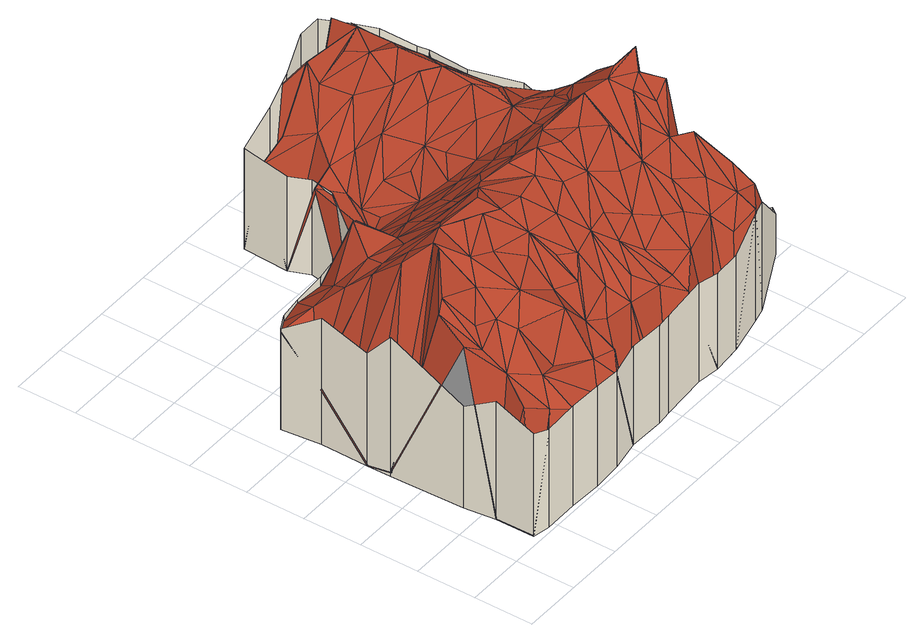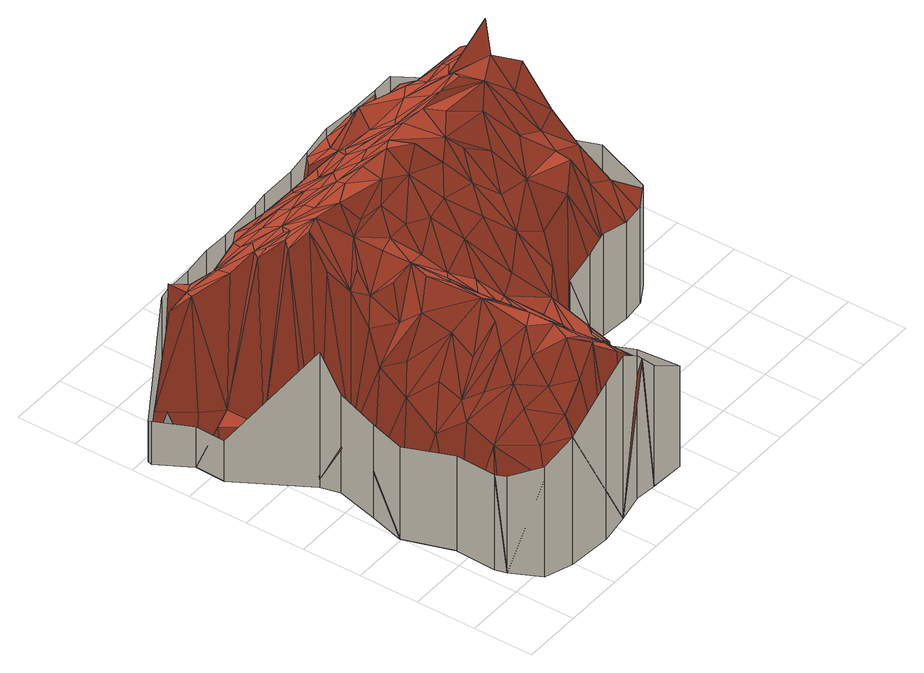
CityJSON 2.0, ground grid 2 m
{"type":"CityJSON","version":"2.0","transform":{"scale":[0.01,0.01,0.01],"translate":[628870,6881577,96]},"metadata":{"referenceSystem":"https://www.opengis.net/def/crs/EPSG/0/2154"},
"CityObjects":{
"building1":{"type":"Building","geometry":[{"type":"MultiSurface","lod":"2","boundaries":[[[0,1,2]],[[1,3,2]],[[4,5,6]],[[7,8,9]],[[10,11,12]],[[13,14,15]],[[16,17,2]],[[18,19,20]],[[21,13,22]],[[23,24,25]],[[26,27,28]],[[29,30,14]],[[31,29,32]],[[33,34,22]],[[34,33,35]],[[34,21,22]],[[36,37,38]],[[39,40,41]],[[42,43,44]],[[45,46,47]],[[23,48,49]],[[50,26,51]],[[52,53,54]],[[55,56,57]],[[58,46,45]],[[59,60,35]],[[61,50,51]],[[62,63,39]],[[64,65,40]],[[66,67,68]],[[66,69,67]],[[70,71,72]],[[73,74,75]],[[76,73,77]],[[42,78,79]],[[80,81,82]],[[81,80,83]],[[84,85,86]],[[85,84,28]],[[87,61,88]],[[89,90,51]],[[90,61,51]],[[91,92,93]],[[92,91,94]],[[33,95,35]],[[69,96,97]],[[96,74,97]],[[98,99,100]],[[101,102,103]],[[104,105,106]],[[107,91,93]],[[108,92,100]],[[108,109,110]],[[111,112,57]],[[113,114,115]],[[96,114,113]],[[116,117,0]],[[117,116,118]],[[1,117,119]],[[117,1,0]],[[120,121,122]],[[121,120,123]],[[25,24,124]],[[24,125,124]],[[5,116,0]],[[116,5,15]],[[17,5,2]],[[5,0,2]],[[126,5,17]],[[5,126,6]],[[7,127,3]],[[127,7,9]],[[128,129,130]],[[129,128,131]],[[129,132,133]],[[132,129,131]],[[19,134,124]],[[134,25,124]],[[135,136,11]],[[136,135,137]],[[138,139,140]],[[139,138,141]],[[10,139,142]],[[139,10,140]],[[143,13,4]],[[13,143,22]],[[5,13,15]],[[13,5,4]],[[144,143,4]],[[144,4,6]],[[143,33,22]],[[33,143,145]],[[146,72,130]],[[146,129,133]],[[129,146,130]],[[72,71,130]],[[71,128,130]],[[147,1,119]],[[148,147,119]],[[147,148,149]],[[7,147,149]],[[147,7,3]],[[147,3,1]],[[3,16,2]],[[127,16,3]],[[8,47,9]],[[47,127,9]],[[47,8,132]],[[10,18,140]],[[138,18,20]],[[18,138,140]],[[18,10,12]],[[116,30,118]],[[30,116,15]],[[14,30,15]],[[150,10,142]],[[150,142,151]],[[150,135,11]],[[10,150,11]],[[150,152,135]],[[152,150,151]],[[144,153,143]],[[143,153,145]],[[126,153,6]],[[153,126,154]],[[153,144,6]],[[155,156,82]],[[156,155,44]],[[55,157,158]],[[157,55,159]],[[160,80,161]],[[80,160,162]],[[80,156,163]],[[161,80,163]],[[156,80,82]],[[128,45,131]],[[45,47,132]],[[45,132,131]],[[45,71,120]],[[71,45,128]],[[152,31,135]],[[31,164,137]],[[135,31,137]],[[27,165,166]],[[166,165,167]],[[165,27,168]],[[169,36,38]],[[36,169,170]],[[169,171,170]],[[21,29,13]],[[13,29,14]],[[29,152,151]],[[30,29,151]],[[29,31,152]],[[43,156,44]],[[43,172,156]],[[172,43,173]],[[37,169,38]],[[172,37,156]],[[156,37,163]],[[37,172,173]],[[37,174,163]],[[174,37,36]],[[174,161,163]],[[174,160,161]],[[175,36,170]],[[175,174,36]],[[174,175,160]],[[62,39,41]],[[62,176,177]],[[176,62,41]],[[178,179,75]],[[55,112,159]],[[112,55,57]],[[47,46,127]],[[46,16,127]],[[125,180,181]],[[24,180,125]],[[134,48,25]],[[48,23,25]],[[48,18,12]],[[18,48,19]],[[48,134,19]],[[182,48,12]],[[183,34,184]],[[34,183,21]],[[183,31,32]],[[31,183,164]],[[164,183,185]],[[183,29,21]],[[29,183,32]],[[186,187,188]],[[187,186,184]],[[187,34,35]],[[60,187,35]],[[34,187,184]],[[26,50,27]],[[27,50,168]],[[189,153,154]],[[189,94,153]],[[175,190,41]],[[190,176,41]],[[176,190,177]],[[190,191,177]],[[191,190,192]],[[69,146,133]],[[67,69,133]],[[120,76,123]],[[71,76,120]],[[157,193,194]],[[193,157,159]],[[58,120,122]],[[58,45,120]],[[58,126,17]],[[46,58,16]],[[16,58,17]],[[121,58,122]],[[58,189,154]],[[126,58,154]],[[189,58,121]],[[195,180,24]],[[23,195,24]],[[196,182,12]],[[11,196,12]],[[136,196,11]],[[197,196,136]],[[196,197,49]],[[48,196,49]],[[196,48,182]],[[190,104,106]],[[104,175,170]],[[171,104,170]],[[104,190,175]],[[187,198,188]],[[198,187,60]],[[191,198,60]],[[198,191,192]],[[199,198,167]],[[200,198,201]],[[198,200,167]],[[202,198,199]],[[198,202,188]],[[59,191,60]],[[191,59,177]],[[65,80,162]],[[80,65,83]],[[56,65,57]],[[65,56,83]],[[175,65,160]],[[40,65,41]],[[65,175,41]],[[160,65,162]],[[70,76,71]],[[76,70,97]],[[69,70,146]],[[70,69,97]],[[146,70,72]],[[76,203,123]],[[203,76,77]],[[73,76,97]],[[74,73,97]],[[155,78,44]],[[78,42,44]],[[204,78,155]],[[78,204,205]],[[179,206,75]],[[207,206,179]],[[85,166,167]],[[85,200,86]],[[200,85,167]],[[27,85,28]],[[85,27,166]],[[104,84,86]],[[169,84,171]],[[84,104,171]],[[186,208,184]],[[208,183,184]],[[183,208,185]],[[164,208,137]],[[208,164,185]],[[208,209,137]],[[210,136,137]],[[209,210,137]],[[87,211,212]],[[211,87,88]],[[213,87,212]],[[50,87,168]],[[61,87,50]],[[87,165,168]],[[87,213,165]],[[180,90,181]],[[195,90,180]],[[90,214,181]],[[214,90,89]],[[90,215,61]],[[215,90,195]],[[61,215,88]],[[215,23,49]],[[215,195,23]],[[211,215,197]],[[197,215,49]],[[215,211,88]],[[94,91,153]],[[153,91,145]],[[91,216,145]],[[95,62,177]],[[59,95,177]],[[95,59,35]],[[95,33,145]],[[216,95,145]],[[112,109,159]],[[193,109,217]],[[109,193,159]],[[63,218,39]],[[218,64,40]],[[218,40,39]],[[96,178,75]],[[74,96,75]],[[96,113,178]],[[56,219,83]],[[219,81,83]],[[219,55,158]],[[54,219,158]],[[219,56,55]],[[53,219,54]],[[220,155,82]],[[81,220,82]],[[204,220,205]],[[220,204,155]],[[220,52,205]],[[220,219,53]],[[219,220,81]],[[220,53,52]],[[193,101,194]],[[101,221,194]],[[101,193,217]],[[101,207,221]],[[207,101,103]],[[206,222,75]],[[222,73,75]],[[222,207,103]],[[222,206,207]],[[99,222,100]],[[102,222,103]],[[222,102,100]],[[73,222,77]],[[222,99,77]],[[190,105,192]],[[105,190,106]],[[105,198,192]],[[198,105,201]],[[200,105,86]],[[105,104,86]],[[105,200,201]],[[208,186,188]],[[202,208,188]],[[209,208,202]],[[95,107,62]],[[107,63,62]],[[91,107,216]],[[107,95,216]],[[107,218,63]],[[218,107,93]],[[108,218,93]],[[218,108,110]],[[92,108,93]],[[109,108,217]],[[108,101,217]],[[102,108,100]],[[101,108,102]],[[111,218,110]],[[218,111,64]],[[111,109,112]],[[109,111,110]],[[65,111,57]],[[111,65,64]],[[114,96,69]],[[66,114,69]],[[114,66,68]],[[115,114,68]],[[223,189,121]],[[203,223,123]],[[223,121,123]],[[223,203,77]],[[98,223,99]],[[99,223,77]],[[92,223,100]],[[223,98,100]],[[223,92,94]],[[189,223,94]],[[213,224,165]],[[224,213,212]],[[224,197,136]],[[211,224,212]],[[224,211,197]],[[210,224,136]],[[165,224,167]],[[224,199,167]],[[224,202,199]],[[224,209,202]],[[224,210,209]],[[225,68,226,227]],[[68,67,228,226]],[[67,229,230,228]],[[229,231,232,230]],[[231,8,233,232]],[[8,234,235,233]],[[234,236,237,235]],[[236,238,239,237]],[[238,240,241,239]],[[240,242,243,241]],[[242,244,245,243]],[[244,30,246,245]],[[30,247,248,246]],[[247,249,250,248]],[[249,142,251,250]],[[142,141,252,251]],[[141,138,253,252]],[[138,254,255,253]],[[254,19,256,255]],[[19,257,258,256]],[[257,259,260,258]],[[259,261,262,260]],[[261,214,263,262]],[[214,264,265,263]],[[264,51,266,265]],[[51,26,267,266]],[[26,268,269,267]],[[268,270,271,269]],[[270,272,273,271]],[[272,173,274,273]],[[173,43,275,274]],[[43,276,277,275]],[[276,79,278,277]],[[79,205,279,278]],[[205,280,281,279]],[[280,54,282,281]],[[54,158,283,282]],[[158,284,285,283]],[[284,194,286,285]],[[194,221,287,286]],[[221,207,288,287]],[[207,289,290,288]],[[289,291,292,290]],[[291,293,294,292]],[[293,225,227,294]],[[68,67,229,231,8,234,236,238,240,242,244,30,247,249,142,141,138,254,19,257,259,261,214,264,51,26,268,270,272,173,43,276,79,205,280,54,158,284,194,221,207,289,291,293,225]]],"semantics":{"surfaces":[{"type":"RoofSurface"},{"type":"WallSurface"},{"type":"GroundSurface"}],"values":[0,0,0,0,0,0,0,0,0,0,0,0,0,0,0,0,0,0,0,0,0,0,0,0,0,0,0,0,0,0,0,0,0,0,0,0,0,0,0,0,0,0,0,0,0,0,0,0,0,0,0,0,0,0,0,0,0,0,0,0,0,0,0,0,0,0,0,0,0,0,0,0,0,0,0,0,0,0,0,0,0,0,0,0,0,0,0,0,0,0,0,0,0,0,0,0,0,0,0,0,0,0,0,0,0,0,0,0,0,0,0,0,0,0,0,0,0,0,0,0,0,0,0,0,0,0,0,0,0,0,0,0,0,0,0,0,0,0,0,0,0,0,0,0,0,0,0,0,0,0,0,0,0,0,0,0,0,0,0,0,0,0,0,0,0,0,0,0,0,0,0,0,0,0,0,0,0,0,0,0,0,0,0,0,0,0,0,0,0,0,0,0,0,0,0,0,0,0,0,0,0,0,0,0,0,0,0,0,0,0,0,0,0,0,0,0,0,0,0,0,0,0,0,0,0,0,0,0,0,0,0,0,0,0,0,0,0,0,0,0,0,0,0,0,0,0,0,0,0,0,0,0,0,0,0,0,0,0,0,0,0,0,0,0,0,0,0,0,0,0,0,0,0,0,0,0,0,0,0,0,0,0,0,0,0,0,0,0,0,0,0,0,0,0,0,0,0,0,0,0,0,0,0,0,0,0,0,0,0,0,0,0,0,0,0,0,0,0,0,0,0,0,0,0,0,0,0,0,0,0,0,0,0,0,0,0,0,0,0,0,0,0,0,0,0,0,0,0,0,0,0,0,0,0,0,0,0,0,0,0,0,0,0,0,0,0,0,0,0,0,0,0,0,0,0,0,0,0,0,0,0,0,0,0,0,0,0,0,0,0,0,0,0,0,0,0,0,0,0,0,0,1,1,1,1,1,1,1,1,1,1,1,1,1,1,1,1,1,1,1,1,1,1,1,1,1,1,1,1,1,1,1,1,1,1,1,1,1,1,1,1,1,1,1,1,1,2]}}]}
},
"vertices":[
[353,828,643],[248,819,482],[296,734,592],[193,741,548],[531,715,580],[430,730,577],[468,636,658],[98,769,243],[97,593,29],[105,655,257],[784,1267,467],[887,1218,561],[874,1327,558],[570,798,509],[531,895,401],[483,828,468],[273,667,618],[352,650,646],[908,1395,583],[956,1451,29],[840,1434,527],[671,853,453],[640,730,579],[1133,1320,567],[1171,1404,529],[1093,1398,605],[1404,996,29],[1287,931,440],[1370,879,196],[607,947,364],[531,955,29],[686,1043,362],[684,975,366],[719,652,659],[744,742,570],[800,663,648],[1300,528,799],[1377,497,183],[1342,614,173],[942,466,772],[1041,432,731],[1047,524,799],[1477,232,176],[1484,338,29],[1425,303,175],[257,479,795],[268,570,714],[180,532,748],[1031,1308,673],[1093,1233,612],[1320,1060,392],[1351,1156,29],[1270,85,438],[1192,106,394],[1132,53,29],[1014,127,437],[1078,199,500],[1000,218,528],[343,520,777],[891,642,675],[910,712,609],[1273,1133,441],[868,541,774],[856,465,777],[969,343,652],[1063,333,633],[163,93,439],[118,156,29],[120,27,29],[192,173,509],[275,270,606],[284,349,679],[194,286,627],[455,159,581],[365,136,439],[484,81,412],[395,276,630],[511,240,572],[1498,202,175],[1542,213,29],[1198,334,629],[1220,223,522],[1287,315,599],[1111,263,568],[1330,770,252],[1280,834,502],[1231,761,575],[1236,1090,476],[1201,1143,507],[1356,1293,370],[1290,1241,417],[703,445,763],[687,359,677],[777,402,712],[611,429,756],[769,563,738],[286,115,469],[301,212,581],[597,294,615],[600,219,552],[662,267,595],[724,124,439],[690,188,491],[617,130,448],[1204,677,653],[1158,711,624],[1136,650,674],[773,489,799],[754,288,603],[817,234,550],[838,303,607],[920,264,566],[879,188,498],[298,18,382],[244,61,397],[178,16,374],[422,868,580],[331,927,372],[418,945,366],[229,935,373],[327,399,737],[458,452,783],[390,467,798],[416,383,705],[1061,1468,208],[1207,1457,498],[411,564,730],[198,649,637],[193,412,853],[112,353,691],[151,371,716],[108,461,53],[98,511,42],[106,262,619],[1012,1385,680],[805,1153,447],[943,1114,614],[845,1087,513],[789,1438,29],[679,1387,362],[750,1365,429],[674,1445,29],[666,1288,29],[594,661,638],[544,593,699],[642,592,710],[163,239,582],[168,834,448],[151,926,362],[84,887,387],[742,1194,409],[676,1198,369],[707,1109,373],[582,557,745],[515,511,776],[1337,216,500],[1364,360,171],[916,63,380],[1031,44,29],[911,115,420],[1184,452,752],[1233,405,701],[1140,394,690],[1311,428,724],[765,1023,424],[1125,974,591],[1220,886,508],[1121,866,609],[1225,1001,492],[1350,675,59],[1200,528,798],[1233,614,716],[1443,384,171],[1487,440,29],[1244,476,770],[1140,508,798],[1014,574,740],[927,580,737],[408,12,367],[511,18,365],[1246,1372,451],[1298,1426,390],[962,1306,632],[745,881,429],[798,820,498],[801,954,466],[871,879,525],[872,775,548],[954,835,612],[529,439,759],[1070,590,722],[971,646,678],[1032,663,682],[845,112,428],[791,41,29],[1195,1279,506],[980,1227,653],[1041,1174,658],[1012,749,665],[1043,825,673],[1153,811,569],[1091,745,643],[1021,897,671],[508,328,654],[1364,156,432],[1318,97,29],[568,69,396],[616,38,29],[866,952,519],[942,996,601],[992,1062,656],[1110,1134,603],[1066,1083,646],[1149,1067,563],[1346,1329,29],[1162,1216,545],[688,527,779],[780,164,483],[873,387,695],[1159,163,449],[1286,161,453],[740,35,29],[544,153,476],[563,366,687],[1031,1010,674],[178,16,29],[120,27,405],[178,16,388],[118,156,462],[106,262,29],[106,262,401],[98,511,29],[98,511,539],[97,593,442],[98,754,29],[98,754,492],[84,887,29],[84,887,398],[151,926,29],[151,926,382],[229,935,29],[229,935,383],[331,927,29],[331,927,404],[418,945,29],[418,945,397],[531,955,378],[679,1140,29],[679,1140,378],[694,1221,29],[694,1221,377],[666,1288,377],[674,1445,398],[789,1438,473],[861,1431,29],[861,1431,552],[956,1451,625],[1061,1468,29],[1061,1468,605],[1207,1457,29],[1207,1457,496],[1298,1426,29],[1298,1426,433],[1346,1329,383],[1356,1293,29],[1356,1293,379],[1351,1156,378],[1404,996,369],[1370,879,29],[1370,879,371],[1335,738,29],[1335,738,389],[1350,675,29],[1350,675,524],[1487,440,178],[1484,338,177],[1548,230,29],[1548,230,187],[1542,213,177],[1318,97,425],[1270,85,29],[1270,85,419],[1132,53,375],[1031,44,379],[953,54,29],[953,54,389],[791,41,385],[740,35,387],[616,38,390],[511,18,29],[511,18,380],[408,12,29],[408,12,397],[298,18,29],[298,18,393]
]}
